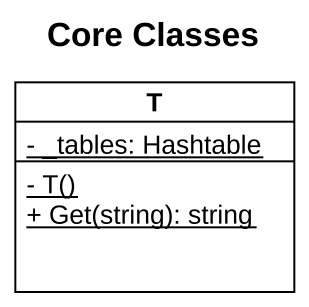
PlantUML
@startuml
title Core Classes
hide circle
hide empty members
skinparam classAttributeIconSize 0
class T {
  {static} - _tables: Hashtable
  {static} - T()
  {static} + Get(string): string
}
@enduml
